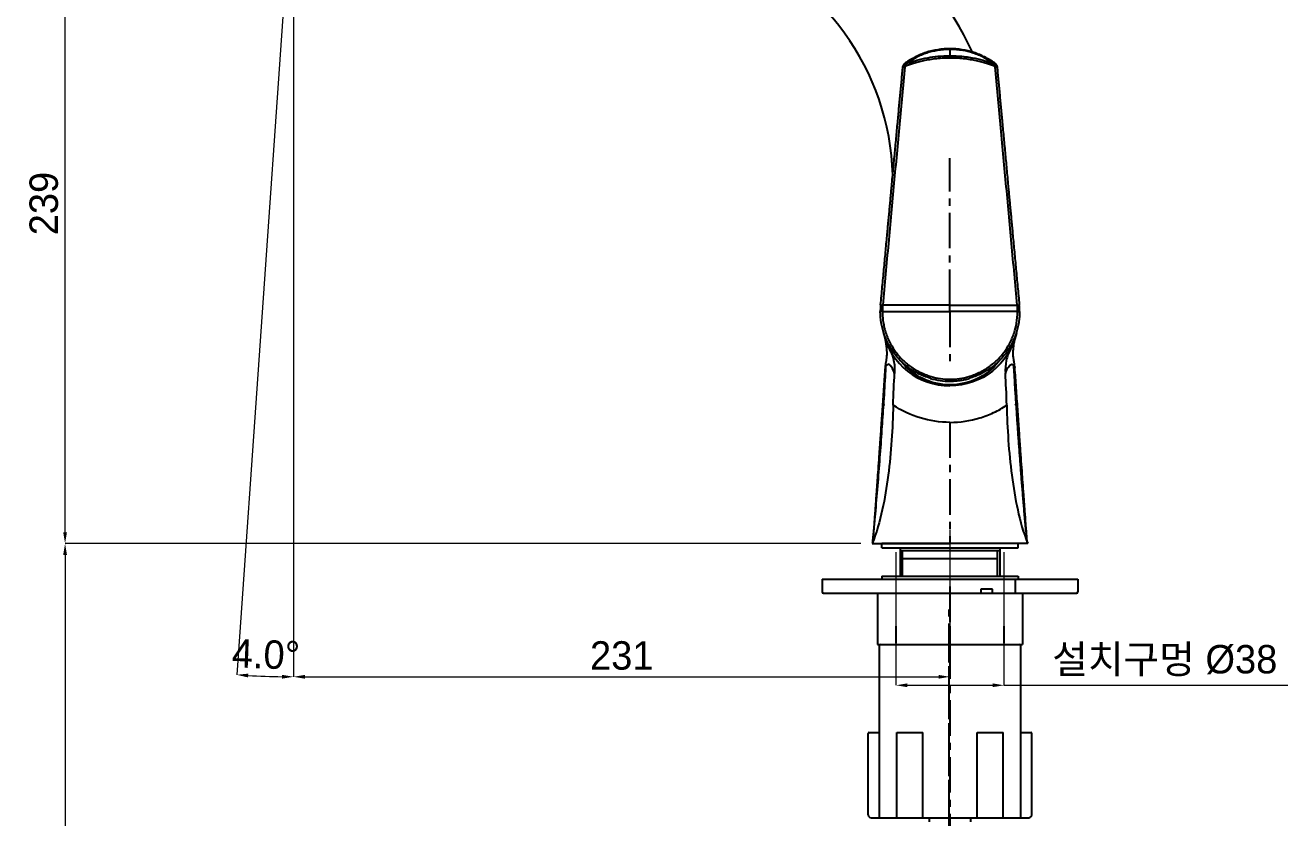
# Model space of a CAD drawing. Extents: x 0 to 1128, y 0 to 827.
# Drawn here: x 398.1 to 842.2, y 249.1 to 528 of the extents above; entities that cross this region are included whole.
import ezdxf

# ---------------------------------------------------------------- set-up
doc = ezdxf.new("R2010")
doc.units = 0
doc.header["$LTSCALE"] = 10
doc.header["$MEASUREMENT"] = 0
doc.header["$PDMODE"] = 3
doc.header["$PDSIZE"] = -10
doc.linetypes.add('CENTER', pattern=[2, 1.25, -0.25, 0.25, -0.25])
doc.linetypes.add('CENTER2', pattern=[28.575, 19.05, -3.175, 3.175, -3.175])
doc.layers.get('0').update_dxf_attribs({"linetype": 'CONTINUOUS'})
doc.layers.get('DEFPOINTS').update_dxf_attribs({"linetype": 'CONTINUOUS'})
for name, color, linetype in [('1', 7, 'CONTINUOUS'), ('DEF_LAYER_ASSEM_MEMBER', 7, 'CONTINUOUS'), ('Layer3', 2, 'CONTINUOUS')]:
    doc.layers.add(name, color=color, linetype=linetype)
for name, color, linetype, lineweight in [('Cneter', 1, 'CENTER2', 13), ('보조선', 2, 'CONTINUOUS', 25), ('외형선', 3, 'CONTINUOUS', 35)]:
    doc.layers.add(name, color=color, linetype=linetype, lineweight=lineweight)
doc.styles.add('Daelim Dimension', font='')
doc.styles.get('Daelim Dimension').set_extended_font_data('나눔고딕')
doc.dimstyles.new('DEFAULT', dxfattribs={"dimscale": 2, "dimtxt": 2, "dimasz": 2, "dimexe": 0, "dimexo": 2, "dimgap": 1, "dimtad": 1, "dimdec": 0, "dimzin": 9, "dimdsep": 46, "dimtxsty": 'Daelim Dimension', "dimcen": 0.5, "dimclrd": 5, "dimclre": 5, "dimclrt": 256, "dimadec": 1, "dimazin": 0, "dimtfac": 1, "dimtdec": 0, "dimtix": 1, "dimtmove": 0, "dimatfit": 3, "dimfxl": 1, "dimtolj": 1, "dimtzin": 1, "dimlwd": 9, "dimlwe": 9, "dimarcsym": 0})

# ---------------------------------------------------------------- blocks, each defined once
blk = doc.blocks.new('*D8')
at = {"color": 5, "lineweight": 9, "ltscale": 0.5, "transparency": 16777216}
for p, q in [((704.36, 342.51), (704.36, 295.69)), ((742.36, 342.51), (742.36, 295.69)), ((708.36, 295.69), (738.36, 295.69)), ((742.36, 295.69), (842.18, 295.69))]:
    blk.add_line(p, q, dxfattribs=at)
at = {"color": 5, "ltscale": 0.5, "transparency": 16777216}
for points in [[(708.36, 296.36), (708.36, 295.03), (704.36, 295.69)], [(738.36, 296.36), (738.36, 295.03), (742.36, 295.69)]]:
    blk.add_solid(points, dxfattribs=at)
at = {"layer": 'DEFPOINTS', "color": 0, "ltscale": 0.5, "transparency": 16777216}
for p in [(704.36, 346.51), (742.36, 346.51), (742.36, 295.69)]:
    blk.add_point(p, dxfattribs=at)
at = {"color": 7, "ltscale": 0.5, "transparency": 16777216, "insert": (798.91, 304.32), "char_height": 10, "attachment_point": 5, "style": 'Daelim Dimension'}
blk.add_mtext('\\A1;설치구멍 %%C38', dxfattribs=at)
blk = doc.blocks.new('*D1')
at = {"color": 5, "lineweight": 9, "ltscale": 0.5, "transparency": 16777216}
for p, q in [((492.45, 580.88), (492.45, 298.67)), ((723.36, 341.56), (723.36, 298.67)), ((496.45, 298.67), (719.36, 298.67))]:
    blk.add_line(p, q, dxfattribs=at)
at = {"color": 5, "ltscale": 0.5, "transparency": 16777216}
for points in [[(496.45, 299.33), (496.45, 298), (492.45, 298.67)], [(719.36, 299.33), (719.36, 298), (723.36, 298.67)]]:
    blk.add_solid(points, dxfattribs=at)
at = {"layer": 'DEFPOINTS', "color": 0, "ltscale": 0.5, "transparency": 16777216}
for p in [(492.45, 584.88), (723.36, 345.56), (723.36, 298.67)]:
    blk.add_point(p, dxfattribs=at)
at = {"color": 7, "ltscale": 0.5, "transparency": 16777216, "insert": (607.9, 306.12), "char_height": 10, "attachment_point": 5, "style": 'Daelim Dimension'}
blk.add_mtext('\\A1;231', dxfattribs=at)
blk = doc.blocks.new('*D2')
at = {"color": 5, "lineweight": 9, "ltscale": 0.5, "transparency": 16777216}
for p, q in [((492.45, 579.37), (492.45, 298.67)), ((491.61, 572.88), (472.48, 299.37))]:
    blk.add_line(p, q, dxfattribs=at)
blk.add_arc((492.45, 584.88), 286.21, 266.8008, 269.1992, dxfattribs=at)
at = {"color": 5, "ltscale": 0.5, "transparency": 16777216}
for points in [[(476.43, 298.45), (476.52, 299.78), (472.48, 299.37)], [(488.45, 299.36), (488.44, 298.03), (492.45, 298.67)]]:
    blk.add_solid(points, dxfattribs=at)
at = {"layer": 'DEFPOINTS', "color": 0, "ltscale": 0.5, "transparency": 16777216}
for p in [(495.37, 626.6), (492.45, 584.88), (492.45, 583.37), (491.89, 576.87), (479.13, 298.98)]:
    blk.add_point(p, dxfattribs=at)
at = {"color": 7, "ltscale": 0.5, "transparency": 16777216, "insert": (482.73, 306.52), "char_height": 10, "attachment_point": 5, "rotation": 358, "style": 'Daelim Dimension'}
blk.add_mtext('\\A1;4.0°', dxfattribs=at)
blk = doc.blocks.new('*D7')
at = {"color": 5, "lineweight": 9, "ltscale": 0.5, "transparency": 16777216}
for p, q in [((691.97, 345.56), (412.09, 345.56)), ((412.09, 341.56), (412.09, 127.24)), ((674.08, 123.24), (412.09, 123.24))]:
    blk.add_line(p, q, dxfattribs=at)
at = {"color": 5, "ltscale": 0.5, "transparency": 16777216}
for points in [[(411.43, 341.56), (412.76, 341.56), (412.09, 345.56)], [(411.43, 127.24), (412.76, 127.24), (412.09, 123.24)]]:
    blk.add_solid(points, dxfattribs=at)
at = {"layer": 'DEFPOINTS', "color": 0, "ltscale": 0.5, "transparency": 16777216}
for p in [(695.97, 345.56), (412.09, 123.24), (678.08, 123.24)]:
    blk.add_point(p, dxfattribs=at)
at = {"color": 7, "ltscale": 0.5, "transparency": 16777216, "insert": (404.65, 234.4), "char_height": 10, "attachment_point": 5, "rotation": 90, "style": 'Daelim Dimension'}
blk.add_mtext('\\A1;560', dxfattribs=at)
blk = doc.blocks.new('*D4')
at = {"color": 5, "lineweight": 9, "ltscale": 0.5, "transparency": 16777216}
for p, q in [((488.45, 584.88), (412.09, 584.88)), ((412.09, 349.56), (412.09, 580.88)), ((691.97, 345.56), (412.09, 345.56))]:
    blk.add_line(p, q, dxfattribs=at)
at = {"color": 5, "ltscale": 0.5, "transparency": 16777216}
for points in [[(411.43, 580.88), (412.76, 580.88), (412.09, 584.88)], [(411.43, 349.56), (412.76, 349.56), (412.09, 345.56)]]:
    blk.add_solid(points, dxfattribs=at)
at = {"layer": 'DEFPOINTS', "color": 0, "ltscale": 0.5, "transparency": 16777216}
for p in [(412.09, 584.88), (492.45, 584.88), (695.97, 345.56)]:
    blk.add_point(p, dxfattribs=at)
at = {"color": 7, "ltscale": 0.5, "transparency": 16777216, "insert": (404.64, 465.22), "char_height": 10, "attachment_point": 5, "rotation": 90, "style": 'Daelim Dimension'}
blk.add_mtext('\\A1;239', dxfattribs=at)

msp = doc.modelspace()

# ---------------------------------------------------------------- linework, layer by layer
at = {"ltscale": 0.5}
msp.add_line((747.36, 345.56), (699.36, 345.56), dxfattribs=at)
at = {"color": 0}
for p, q in [((678.36, 333.06), (768.36, 333.06)), ((738.36, 329.56), (734.16, 329.56)), ((734.16, 329.56), (734.16, 328.06)), ((738.36, 328.06), (738.36, 329.56)), ((746.36, 328.06), (746.36, 333.06)), ((678.86, 328.06), (767.86, 328.06)), ((704.68, 249.06), (704.68, 279.06)), ((713.77, 249.06), (713.77, 279.06)), ((732.95, 249.06), (732.95, 279.06)), ((742.04, 249.06), (742.04, 279.06))]:
    msp.add_line(p, q, dxfattribs=at)
at = {"layer": '1', "color": 7, "linetype": 'Continuous'}
for p, q in [((698.97, 429.56), (698.96, 429.49)), ((747.75, 429.49), (747.75, 429.56)), ((704.36, 316.46), (704.36, 310.46)), ((723.36, 316.46), (723.36, 310.46)), ((742.36, 316.46), (742.36, 310.46)), ((716.06, 249.06), (716.06, 247.59)), ((730.66, 247.59), (730.66, 249.06))]:
    msp.add_line(p, q, dxfattribs=at)
at = {"layer": '1', "color": 1, "linetype": 'CENTER'}
msp.add_line((723.36, 388.22), (723.36, 345.56), dxfattribs=at)
at = {"layer": '1', "color": 7, "linetype": 'Continuous'}
msp.add_arc((723.36, 425.06), 24, 193.1757, 270, dxfattribs=at)
at = {"layer": '1', "color": 7, "linetype": 'Continuous', "extrusion": (0, 0, -1)}
for centre, radius, start, end in [((-723.36, 425.06), 24, 193.1575, 270), ((-723.36, 423.59), 22.15, 219.1786, 320.9681)]:
    msp.add_arc(centre, radius, start, end, dxfattribs=at)
at = {"layer": '1', "color": 7, "linetype": 'Continuous'}
for centre, major_axis, ratio, start_param, end_param in [((699.76, 429.41), (-0.797, 0.074), 0.001562, 0.00011, 1.487475), ((699.77, 429.48), (-0.797, 0.074), 0.001562, 6.283036, 7.770509), ((746.95, 429.48), (-0.797, -0.074), 0.001576, 1.65427, 3.141593), ((746.96, 429.41), (-0.797, -0.074), 0.001576, 1.654117, 3.141593)]:
    msp.add_ellipse(centre, major_axis=major_axis, ratio=ratio, start_param=start_param, end_param=end_param, dxfattribs=at)
for points, degree, knots in [([(723.36, 519.71), (722.67, 519.69), (721.23, 519.66), (718.4, 519.32), (715.63, 518.65), (713.02, 517.68), (711.16, 516.83), (709.68, 516), (708.54, 515.29), (707.99, 514.91), (707.72, 514.72)], 3, [0, 0, 0, 0, 0.124161, 0.258536, 0.511212, 0.635522, 0.758424, 0.87991, 0.940132, 1, 1, 1, 1]), ([(739, 514.72), (738.72, 514.91), (738.18, 515.29), (737.04, 516), (735.56, 516.83), (733.69, 517.68), (731.09, 518.65), (728.31, 519.32), (725.49, 519.66), (724.05, 519.69), (723.36, 519.71)], 3, [0, 0, 0, 0, 0.059923, 0.120192, 0.241751, 0.364697, 0.489022, 0.74164, 0.875849, 1, 1, 1, 1]), ([(707.53, 513.52), (707.72, 513.61), (708.11, 513.78), (708.99, 514.08), (709.94, 514.4), (710.96, 514.73), (712.12, 515.07), (713.71, 515.48), (715.8, 515.91), (718.11, 516.26), (720.66, 516.51), (722.43, 516.54), (723.36, 516.56)], 3, [0, 0, 0, 0, 0.038443, 0.079979, 0.172673, 0.223877, 0.278315, 0.39687, 0.528335, 0.672685, 0.828867, 1, 1, 1, 1]), ([(723.36, 519.47), (722.57, 519.45), (721.06, 519.41), (718.92, 519.12), (717, 518.72), (714.48, 518), (711.82, 516.89), (709.44, 515.51), (708.33, 514.69), (707.96, 514.42)], 3, [0, 0, 0, 0, 0.143267, 0.274292, 0.393144, 0.499837, 0.749576, 0.916299, 1, 1, 1, 1]), ([(707.96, 514.42), (708.46, 514.61), (709.68, 515.06), (712.19, 515.81), (715.42, 516.56), (719.32, 517.13), (721.95, 517.21), (723.36, 517.25)], 3, [0, 0, 0, 0, 0.100852, 0.250062, 0.50003, 0.73195, 1, 1, 1, 1]), ([(738.75, 514.42), (738.38, 514.69), (737.28, 515.51), (734.9, 516.89), (731.63, 518.24), (727.62, 519.26), (724.87, 519.4), (723.36, 519.47)], 3, [0, 0, 0, 0, 0.083735, 0.250523, 0.500361, 0.72581, 1, 1, 1, 1]), ([(723.36, 517.25), (724.32, 517.23), (726.16, 517.19), (728.77, 516.93), (731.72, 516.47), (734.53, 515.8), (737.03, 515.06), (738.26, 514.61), (738.75, 514.42)], 3, [0, 0, 0, 0, 0.182703, 0.349415, 0.500025, 0.749966, 0.899141, 1, 1, 1, 1]), ([(723.36, 516.56), (724.29, 516.54), (726.06, 516.51), (728.61, 516.26), (730.92, 515.91), (733.01, 515.48), (734.6, 515.07), (735.76, 514.73), (736.78, 514.4), (737.73, 514.08), (738.61, 513.78), (739, 513.61), (739.19, 513.52)], 3, [0, 0, 0, 0, 0.171223, 0.327378, 0.471742, 0.603211, 0.721761, 0.776192, 0.827386, 0.920055, 0.961575, 1, 1, 1, 1]), ([(698.97, 429.56), (701.14, 452.77), (702.88, 471.49), (704.97, 493.82), (706.8, 513.42)], 2, [0, 0, 0, 0.5, 0.5, 1, 1, 1]), ([(707.49, 513.36), (706.86, 506.61), (705.57, 492.96), (703.64, 472.23), (701.68, 451.02), (700.36, 436.72), (699.7, 429.49)], 3, [0, 0, 0, 0, 0.241301, 0.488405, 0.7413, 1, 1, 1, 1]), ([(707.4, 514.49), (707.34, 514.44), (707.23, 514.35), (707.08, 514.18), (706.96, 513.99), (706.9, 513.85), (706.87, 513.78)], 3, [0, 0, 0, 0, 0.252153, 0.502928, 0.752232, 1, 1, 1, 1]), ([(707.69, 514.1), (707.66, 514.05), (707.6, 513.96), (707.54, 513.77), (707.53, 513.62), (707.53, 513.52)], 3, [0, 0, 0, 0, 0.257942, 0.537776, 1, 1, 1, 1]), ([(739.19, 513.52), (739.19, 513.59), (739.18, 513.71), (739.15, 513.91), (739.07, 514.03), (739.03, 514.1)], 3, [0, 0, 0, 0, 0.314025, 0.606298, 1, 1, 1, 1]), ([(747.02, 429.49), (746.35, 436.72), (745.04, 451.02), (743.08, 472.23), (741.14, 492.96), (739.86, 506.61), (739.23, 513.36)], 3, [0, 0, 0, 0, 0.2587, 0.511595, 0.758699, 1, 1, 1, 1]), ([(739.84, 513.78), (739.81, 513.85), (739.76, 513.99), (739.64, 514.18), (739.49, 514.35), (739.37, 514.44), (739.31, 514.49)], 3, [0, 0, 0, 0, 0.247774, 0.49708, 0.747852, 1, 1, 1, 1]), ([(739.92, 513.42), (741.75, 493.85), (743.83, 471.49), (745.57, 452.85), (747.75, 429.56)], 2, [0, 0, 0, 0.5, 0.5, 1, 1, 1]), ([(716.54, 403.68), (715.75, 403.93), (714.19, 404.43), (712.04, 405.44), (710.11, 406.56), (708.4, 407.77), (706.57, 409.3), (704.57, 411.37), (702.09, 414.74), (699.61, 419.97), (698.86, 424.59), (698.86, 427.21), (698.86, 427.21)], 3, [0, 0, 0, 0, 0.079748, 0.154977, 0.225688, 0.29188, 0.353555, 0.452998, 0.564161, 0.750917, 0.999966, 1, 1, 1, 1]), ([(699.6, 427.21), (699.61, 426.49), (699.65, 425.11), (699.92, 423.13), (700.31, 421.32), (701.03, 418.87), (702.27, 416), (704.34, 412.76), (706.82, 409.97), (709.79, 407.53), (712.62, 405.91), (714.97, 404.91), (716.19, 404.52), (716.74, 404.35)], 3, [0, 0, 0, 0, 0.070149, 0.135344, 0.195566, 0.250662, 0.3859, 0.500497, 0.625306, 0.750115, 0.874968, 0.943766, 1, 1, 1, 1]), ([(729.98, 404.35), (730.52, 404.52), (731.74, 404.91), (734.1, 405.91), (736.93, 407.53), (739.9, 409.97), (742.38, 412.76), (744.45, 416), (745.92, 419.43), (746.92, 423.27), (747.05, 425.83), (747.12, 427.21)], 3, [0, 0, 0, 0, 0.056244, 0.125059, 0.24994, 0.374774, 0.499608, 0.614229, 0.749493, 0.864742, 1, 1, 1, 1]), ([(747.86, 427.21), (747.84, 426.58), (747.82, 425.28), (747.49, 422.67), (746.92, 420.3), (746.02, 417.82), (744.92, 415.42), (743.04, 412.44), (740.41, 409.47), (737.42, 407.03), (734.01, 405), (731.51, 404.14), (730.17, 403.68)], 3, [0, 0, 0, 0, 0.059692, 0.124258, 0.249166, 0.290947, 0.374532, 0.499779, 0.624874, 0.749886, 0.865546, 1, 1, 1, 1]), ([(747.12, 427.21), (747.3, 427.21), (747.5, 427.21), (747.79, 427.21), (747.86, 427.21), (747.86, 427.21)], 3, [0, 0, 0, 0, 0.5, 0.5, 1, 1, 1, 1]), ([(747.86, 427.21), (747.86, 427.46), (747.85, 427.97), (747.82, 428.73), (747.78, 429.23), (747.75, 429.49)], 3, [0, 0, 0, 0, 0.333341, 0.666682, 1, 1, 1, 1]), ([(700.37, 418.15), (700.37, 418.15), (700.38, 418.13), (700.4, 418.02), (700.47, 417.73), (700.57, 417.3), (700.7, 416.65), (700.87, 415.58), (701.05, 414.19), (701.15, 412.58), (701.07, 411.03), (700.78, 409.41), (700.63, 408.17), (700.55, 407.54)], 3, [0, 0, 0, 0, 0.0563, 0.154547, 0.233003, 0.295462, 0.368188, 0.427755, 0.511339, 0.599736, 0.703176, 0.84507, 1, 1, 1, 1]), ([(746.16, 407.62), (746.1, 408.16), (745.97, 409.22), (745.71, 410.68), (745.59, 412.02), (745.61, 413.34), (745.71, 414.56), (745.86, 415.69), (746.02, 416.66), (746.15, 417.31), (746.25, 417.74), (746.32, 418.02), (746.34, 418.14), (746.35, 418.15), (746.34, 418.15)], 3, [0, 0, 0, 0, 0.132495, 0.256579, 0.366185, 0.440025, 0.507008, 0.572219, 0.631449, 0.703911, 0.766309, 0.844839, 0.943334, 1, 1, 1, 1]), ([(702.1, 413.92), (702.19, 413.74), (702.5, 413.14), (702.89, 412.22), (703.26, 411.12), (703.64, 409.73), (703.95, 407.87), (703.9, 406.22), (703.88, 405.37)], 3, [0, 0, 0, 0, 0.069806, 0.236564, 0.35871, 0.483824, 0.737237, 1, 1, 1, 1]), ([(744.62, 413.92), (744.28, 413.27), (743.99, 412.65), (743.52, 411.34), (743.31, 410.65), (742.84, 408.53), (742.74, 407.02), (742.84, 405.37)], 3, [0, 0, 0, 0, 0.25, 0.25, 0.5, 0.5, 1, 1, 1, 1]), ([(703.88, 405.37), (703.74, 405.72), (703.48, 406.41), (702.96, 407.49), (702.35, 408.41), (701.64, 408.8), (701.14, 408.44), (700.89, 408.25)], 3, [0, 0, 0, 0, 0.124393, 0.249538, 0.499685, 0.749699, 1, 1, 1, 1]), ([(742.84, 405.37), (743.02, 405.87), (743.38, 406.74), (743.9, 407.72), (744.39, 408.37), (744.87, 408.68), (745.28, 408.64), (745.58, 408.47), (745.73, 408.35), (745.8, 408.28), (745.83, 408.25)], 3, [0, 0, 0, 0, 0.169419, 0.338837, 0.508256, 0.677674, 0.847092, 0.931802, 0.974156, 1, 1, 1, 1]), ([(700.55, 407.56), (700.4, 405.32), (700.08, 400.7), (699.61, 393.92), (699.16, 387.43), (698.75, 381.59), (698.38, 376.41), (698.06, 371.89), (697.79, 368.02), (697.57, 364.95), (697.4, 362.62), (697.28, 360.87), (697.17, 359.29), (697.05, 357.66), (696.93, 355.96), (696.8, 354.22), (696.67, 352.47), (696.55, 350.8), (696.44, 349.37), (696.36, 348.24), (696.29, 347.28), (696.25, 346.78), (696.23, 346.56)], 3, [0, 0, 0, 0, 0.107812, 0.222619, 0.326904, 0.420669, 0.503912, 0.576635, 0.638838, 0.690523, 0.724298, 0.751345, 0.774748, 0.800908, 0.830029, 0.85656, 0.885151, 0.915269, 0.936522, 0.95703, 0.977851, 1, 1, 1, 1]), ([(700.05, 394.56), (700.07, 394.87), (700.31, 398.49), (700.59, 403.05), (700.84, 407.3), (700.89, 408.25)], 3, [0, 0, 0, 0, 0.068707, 0.791836, 1, 1, 1, 1]), ([(700.89, 408.25), (700.76, 408.11), (700.6, 407.94), (700.58, 407.7), (700.57, 407.65)], 3, [0, 0, 0, 0, 0.818372, 1, 1, 1, 1]), ([(745.83, 408.25), (745.84, 408.24), (745.9, 408.17), (746, 408.06), (746.1, 407.89), (746.14, 407.75), (746.15, 407.67), (746.16, 407.67)], 3, [0, 0, 0, 0, 0.11091, 0.39606, 0.681211, 0.966361, 1, 1, 1, 1]), ([(746.66, 394.56), (746.63, 395.14), (746.48, 397.39), (746.23, 401.32), (745.99, 405.31), (745.86, 407.62), (745.83, 408.25)], 3, [0, 0, 0, 0, 0.126437, 0.493949, 0.861462, 1, 1, 1, 1]), ([(746.16, 407.67), (746.16, 407.64), (746.16, 407.61), (746.17, 407.57), (746.17, 407.57)], 3, [0, 0, 0, 0, 0.834103, 1, 1, 1, 1]), ([(750.49, 346.56), (750.46, 346.86), (750.41, 347.55), (750.32, 348.89), (750.16, 350.94), (749.98, 353.36), (749.8, 355.86), (749.65, 357.87), (749.53, 359.57), (749.4, 361.4), (749.24, 363.59), (749.04, 366.51), (748.77, 370.24), (748.44, 374.85), (748.07, 380.2), (747.64, 386.28), (747.17, 393.09), (746.67, 400.26), (746.33, 405.16), (746.17, 407.55)], 3, [0, 0, 0, 0, 0.031213, 0.057874, 0.082771, 0.131742, 0.174453, 0.203612, 0.228906, 0.256651, 0.291591, 0.334681, 0.397081, 0.471199, 0.557034, 0.654589, 0.763862, 0.884855, 1, 1, 1, 1]), ([(723.36, 402.71), (723.93, 402.72), (725.09, 402.75), (726.79, 402.94), (728.5, 403.23), (729.61, 403.53), (730.17, 403.68)], 3, [0, 0, 0, 0, 0.249988, 0.5, 0.746552, 1, 1, 1, 1]), ([(703.39, 394.27), (703.22, 386.01), (702.68, 377.77), (701.08, 365.48), (700.42, 361.41), (698.67, 353.38), (697.58, 349.41), (695.97, 345.56)], 3, [0, 0, 0, 0, 0.5, 0.5, 0.75, 0.75, 1, 1, 1, 1]), ([(696.23, 346.56), (696.39, 348.04), (696.7, 351.16), (697.28, 357.58), (697.98, 365.82), (698.75, 375.71), (699.43, 385.27), (699.86, 391.54), (700.05, 394.51)], 3, [0, 0, 0, 0, 0.092747, 0.195857, 0.402077, 0.608297, 0.814517, 1, 1, 1, 1]), ([(700.05, 394.51), (700.07, 394.44), (700.09, 394.39), (700.14, 394.32), (700.17, 394.31), (700.23, 394.37), (700.26, 394.43), (700.29, 394.53), (700.3, 394.54), (700.31, 394.56)], 3, [0, 0, 0, 0, 0.281151, 0.281151, 0.630613, 0.630613, 0.936348, 0.936348, 1, 1, 1, 1]), ([(723.36, 388.22), (726.91, 388.22), (730.46, 388.76), (735.48, 390.28), (737.12, 390.91), (740.32, 392.42), (741.87, 393.29), (743.32, 394.27)], 3, [0, 0, 0, 0, 0.5, 0.5, 0.75, 0.75, 1, 1, 1, 1]), ([(743.32, 394.27), (743.5, 386.01), (744.04, 377.77), (745.64, 365.48), (746.3, 361.41), (748.05, 353.38), (749.14, 349.41), (750.75, 345.56)], 3, [0, 0, 0, 0, 0.5, 0.5, 0.75, 0.75, 1, 1, 1, 1]), ([(746.67, 394.51), (746.65, 394.43), (746.62, 394.37), (746.56, 394.31), (746.53, 394.32), (746.47, 394.4), (746.44, 394.47), (746.41, 394.56)], 3, [0, 0, 0, 0, 0.338834, 0.338834, 0.681453, 0.681453, 1, 1, 1, 1]), ([(750.49, 346.55), (750.46, 346.8), (750.39, 347.47), (750.24, 348.97), (750.04, 351.06), (749.8, 353.56), (749.57, 356.07), (749.35, 358.58), (749.07, 361.93), (748.72, 366.11), (748.33, 371.14), (747.95, 376.17), (747.58, 381.2), (747.22, 386.23), (746.92, 390.66), (746.74, 393.42), (746.67, 394.51)], 3, [0, 0, 0, 0, 0.01587, 0.042057, 0.094432, 0.146807, 0.199182, 0.251557, 0.303932, 0.408681, 0.513431, 0.618181, 0.72293, 0.82768, 0.93243, 1, 1, 1, 1]), ([(750.54, 346.06), (750.54, 346.06), (750.54, 346.06), (750.52, 346.22), (750.5, 346.39), (750.49, 346.55)], 3, [0, 0, 0, 0, 0.003303, 0.003303, 1, 1, 1, 1])]:
    msp.add_open_spline(points, degree=degree, knots=knots, dxfattribs=at)
for points, weights in [([(723.36, 519.47), (723.36, 519.62), (723.36, 519.71), (723.36, 519.71)], [1.06887504634, 0.998004763863, 0.981826970234, 1.02034166545]), ([(706.8, 513.42), (706.8, 513.42), (707.07, 513.4), (707.49, 513.36)], [1.14065037164, 0.952524628341, 0.953118411049, 1.14243171977]), ([(707.96, 514.42), (707.82, 514.62), (707.73, 514.73), (707.72, 514.72)], [1.0502370518, 0.971706418494, 0.985245186353, 1.09085335538]), ([(738.75, 514.42), (738.9, 514.62), (738.99, 514.73), (739, 514.72)], [1.0688305365, 0.977037904639, 0.977056491595, 1.06888629737]), ([(739.03, 514.1), (739.21, 514.34), (739.31, 514.49), (739.31, 514.49)], [1.09085398251, 0.969715351517, 0.969715339164, 1.09085394545]), ([(739.84, 513.78), (739.85, 513.77), (739.59, 513.66), (739.19, 513.52)], [1.14244788306, 0.952519033547, 0.952517372329, 1.1424428994]), ([(739.23, 513.36), (739.64, 513.4), (739.92, 513.42), (739.92, 513.42)], [1.1424322236, 0.953164690066, 0.95252476311, 1.14051244274]), ([(699.6, 427.21), (699.16, 427.21), (698.86, 427.21), (698.86, 427.21)], [1.15338298187, 0.948938937554, 0.948872361063, 1.1531832524]), ([(723.36, 403.41), (723.36, 402.99), (723.36, 402.71), (723.36, 402.71)], [1.14414820634, 0.952371995267, 0.951951521811, 1.14288678597])]:
    msp.add_rational_spline(points, weights, degree=3, dxfattribs=at)
for points, degree in [([(723.36, 519.47), (723.36, 518.81), (723.36, 518.06), (723.36, 517.25)], 3), ([(723.36, 517.25), (723.36, 517.04), (723.36, 516.8), (723.36, 516.56)], 3), ([(706.87, 513.78), (706.85, 513.66), (706.82, 513.54), (706.8, 513.42)], 3), ([(706.87, 513.78), (706.87, 513.77), (707.2, 513.64), (707.53, 513.52)], 3), ([(707.4, 514.49), (707.51, 514.57), (707.61, 514.64), (707.72, 514.72)], 3), ([(707.4, 514.49), (707.4, 514.49), (707.53, 514.31), (707.69, 514.1)], 3), ([(707.53, 513.52), (707.51, 513.47), (707.49, 513.41), (707.49, 513.36)], 3), ([(707.69, 514.1), (707.78, 514.21), (707.87, 514.31), (707.96, 514.42)], 3), ([(738.75, 514.42), (738.85, 514.31), (738.94, 514.21), (739.03, 514.1)], 3), ([(739, 514.72), (739.1, 514.64), (739.21, 514.57), (739.31, 514.49)], 3), ([(739.23, 513.36), (739.22, 513.41), (739.21, 513.47), (739.19, 513.52)], 3), ([(739.92, 513.42), (739.89, 513.54), (739.87, 513.66), (739.84, 513.78)], 3), ([(698.96, 429.49), (698.94, 429.23), (698.9, 428.73), (698.87, 427.97), (698.86, 427.46), (698.86, 427.21)], 3), ([(699.69, 429.42), (699.63, 428.68), (699.59, 427.95), (699.6, 427.21)], 3), ([(699.6, 427.21), (707.5, 427.21), (715.43, 427.21), (723.36, 427.21)], 3), ([(699.7, 429.49), (699.7, 429.46), (699.7, 429.44), (699.69, 429.42)], 3), ([(723.36, 429.47), (715.46, 429.47), (707.57, 429.48), (699.7, 429.49)], 3), ([(723.36, 429.47), (731.25, 429.47), (739.15, 429.48), (747.02, 429.49)], 3), ([(723.36, 427.21), (723.36, 427.96), (723.36, 428.72), (723.36, 429.47)], 3), ([(747.12, 427.21), (739.22, 427.21), (731.29, 427.21), (723.36, 427.21)], 3), ([(747.02, 429.42), (747.02, 429.44), (747.02, 429.46), (747.02, 429.49)], 3), ([(747.12, 427.21), (747.12, 427.95), (747.09, 428.68), (747.02, 429.42)], 3), ([(700.57, 407.65), (700.57, 407.63), (700.57, 407.61), (700.57, 407.58)], 3), ([(703.39, 394.27), (703.48, 398.2), (703.68, 402.12), (703.88, 405.37)], 3), ([(716.74, 404.35), (718.89, 403.73), (721.12, 403.41), (723.36, 403.41)], 3), ([(723.36, 403.41), (725.59, 403.41), (727.83, 403.73), (729.98, 404.35)], 3), ([(743.32, 394.27), (743.24, 398.2), (743.04, 402.12), (742.84, 405.37)], 3), ([(716.54, 403.68), (718.76, 403.04), (721.06, 402.71), (723.36, 402.71)], 3), ([(700.05, 394.56), (700.05, 394.56), (700.04, 394.56), (700.04, 394.56)], 3), ([(700.04, 394.56), (700.04, 394.54), (700.05, 394.52), (700.05, 394.51)], 3), ([(700.31, 394.56), (700.22, 394.56), (700.14, 394.56), (700.05, 394.56)], 3), ([(723.36, 388.22), (716.25, 388.22), (709.27, 390.35), (703.39, 394.27)], 3), ([(746.41, 394.56), (746.49, 394.56), (746.58, 394.56), (746.66, 394.56)], 3), ([(746.66, 394.56), (746.67, 394.56), (746.67, 394.56), (746.68, 394.56)], 3), ([(746.68, 394.56), (746.68, 394.54), (746.67, 394.52), (746.67, 394.51)], 3), ([(746.67, 394.51), (746.67, 394.51), (746.67, 394.51), (746.67, 394.51)], 3), ([(696.18, 346.06), (696.2, 346.23), (696.21, 346.39), (696.23, 346.56)], 3), ([(695.97, 345.56), (723.36, 345.56)], 1), ([(750.75, 345.56), (723.36, 345.56)], 1)]:
    msp.add_open_spline(points, degree=degree, dxfattribs=at)
at = {"layer": '1', "color": 1, "linetype": 'CENTER'}
msp.add_open_spline([(723.36, 429.47), (723.36, 443.52), (723.36, 457.57), (723.36, 481.19)], degree=3, dxfattribs=at)
for points, degree, knots in [([(723.36, 427.21), (723.36, 426.19), (723.36, 424.14), (723.36, 421.07), (723.36, 418), (723.36, 414.94), (723.36, 412.01), (723.36, 410.1), (723.36, 409.21)], 3, [0, 0, 0, 0, 0.170331, 0.340662, 0.510993, 0.681324, 0.851655, 1, 1, 1, 1]), ([(723.09, 114.03), (723.09, 218.94), (723.09, 322.87)], 1, [0, 0, 0.030501, 1, 1])]:
    msp.add_open_spline(points, degree=degree, knots=knots, dxfattribs=at)
at = {"layer": '1', "color": 18, "linetype": 'CENTER'}
msp.add_open_spline([(723.09, 249.27), (723.09, 254.27), (723.09, 316.74)], degree=1, knots=[0, 0, 0.074101, 1, 1], dxfattribs=at)
at = {"layer": 'Cneter', "lineweight": 5, "ltscale": 0.5}
msp.add_open_spline([(723.36, 350.56), (723.36, 304.56), (723.36, 299.56)], degree=1, knots=[0, 0, 0.901961, 1, 1], dxfattribs=at)
at = {"layer": 'DEF_LAYER_ASSEM_MEMBER', "color": 7, "linetype": 'Continuous'}
for p, q in [((699.36, 344.06), (699.36, 345.56)), ((699.36, 344.06), (747.36, 344.06)), ((705.86, 344.06), (705.86, 334.06)), ((740.86, 343.06), (705.86, 343.06)), ((740.86, 344.06), (740.86, 334.06)), ((747.36, 344.06), (747.36, 345.56))]:
    msp.add_line(p, q, dxfattribs=at)
at = {"layer": 'DEF_LAYER_ASSEM_MEMBER', "color": 2, "linetype": 'Continuous'}
for p, q in [((706.61, 334.06), (706.61, 343.06)), ((740.11, 334.06), (740.11, 343.06))]:
    msp.add_line(p, q, dxfattribs=at)
at = {"layer": 'DEF_LAYER_ASSEM_MEMBER', "color": 9, "linetype": 'Continuous'}
msp.add_line((739.86, 340.24), (706.61, 340.24), dxfattribs=at)
at = {"layer": 'Layer3', "color": 1, "linetype": 'CENTER'}
msp.add_line((723.36, 330.41), (723.36, 245.7), dxfattribs=at)
msp.add_line((723.36, 330.41), (723.36, 245.7), dxfattribs=at)
at = {"layer": '보조선', "color": 0}
for centre, radius, start, end in [((613.37, 463.05), 130.31, 25.1926, 72.4978), ((614.18, 472.8), 89.09, 1.5951, 70.5229)]:
    msp.add_arc(centre, radius, start, end, dxfattribs=at)
at = {"layer": '외형선', "color": 0, "linetype": 'ByBlock', "lineweight": -2, "ltscale": 6}
for p, q in [((699.36, 334.06), (699.36, 333.06)), ((699.36, 334.06), (747.36, 334.06)), ((747.36, 334.06), (747.36, 333.06)), ((678.36, 333.06), (678.36, 328.56)), ((768.36, 333.06), (768.36, 328.56)), ((697.86, 328.06), (697.86, 310.06)), ((748.86, 328.06), (748.86, 310.06)), ((697.86, 310.06), (748.86, 310.06)), ((698.61, 249.06), (698.61, 309.76)), ((698.91, 310.06), (701.01, 310.06)), ((704.11, 310.06), (742.61, 310.06)), ((745.71, 310.06), (747.81, 310.06)), ((748.11, 309.76), (748.11, 249.06)), ((694.61, 250.06), (694.61, 278.76)), ((694.91, 279.06), (698.61, 279.06)), ((704.68, 279.06), (713.77, 279.06)), ((732.95, 279.06), (742.04, 279.06)), ((748.11, 279.06), (751.81, 279.06)), ((752.11, 250.06), (752.11, 278.76)), ((695.61, 249.06), (751.11, 249.06))]:
    msp.add_line(p, q, dxfattribs=at)
for centre, radius, start, end in [((678.86, 328.56), 0.5, 180, 270), ((767.86, 328.56), 0.5, 270, 0), ((698.91, 309.76), 0.3, 90, 180), ((747.81, 309.76), 0.3, 0, 90), ((694.91, 278.76), 0.3, 90, 180), ((698.31, 279.36), 0.3, 270, 0), ((748.41, 279.36), 0.3, 180, 270), ((751.81, 278.76), 0.3, 0, 90), ((695.61, 250.06), 1, 180, 270), ((751.11, 250.06), 1, 270, 0)]:
    msp.add_arc(centre, radius, start, end, dxfattribs=at)

# ---------------------------------------------------------------- dimensions: what is measured, and where the dimension line sits
at = {"color": 5, "ltscale": 0.5}
dim = msp.add_angular_dim_2l(base=(479.13, 298.98), line1=((495.37, 626.6), (491.89, 576.87)), line2=((492.45, 584.88), (492.45, 583.37)), dimstyle='DEFAULT', override={"dimtxt": 5, "dimclrd": 5, "dimclre": 5, "dimclrt": 7}, dxfattribs=at)
dim.commit()
dim.dimension.update_dxf_attribs({"geometry": '*D2', "text_midpoint": (482.73, 306.52)})
for base, p2, text, picture, middle in [((412.09, 584.88), (492.45, 584.88), '239', '*D4', (404.64, 465.22)), ((412.09, 123.24), (678.08, 123.24), '560', '*D7', (404.65, 234.4))]:
    dim = msp.add_linear_dim(base=base, p1=(695.97, 345.56), p2=p2, angle=90, text=text, dimstyle='DEFAULT', override={"dimtxt": 5, "dimclrd": 5, "dimclre": 5, "dimclrt": 7}, dxfattribs=at)
    dim.commit()
    dim.dimension.update_dxf_attribs({"geometry": picture, "text_midpoint": middle})
dim = msp.add_linear_dim(base=(723.36, 298.67), p1=(492.45, 584.88), p2=(723.36, 345.56), text='231', dimstyle='DEFAULT', override={"dimtxt": 5, "dimclrd": 5, "dimclre": 5, "dimclrt": 7}, dxfattribs=at)
dim.commit()
dim.dimension.update_dxf_attribs({"geometry": '*D1', "text_midpoint": (607.9, 306.12)})
dim = msp.add_linear_dim(base=(742.36, 295.69), p1=(704.36, 346.51), p2=(742.36, 346.51), text='설치구멍 %%C<>', dimstyle='DEFAULT', override={"dimtxt": 5, "dimclrd": 5, "dimclre": 5, "dimclrt": 7}, dxfattribs=at)
dim.commit()
dim.dimension.update_dxf_attribs({"geometry": '*D8', "text_midpoint": (798.91, 295.69), "dimtype": 160})

doc.saveas('drawing.dxf')
